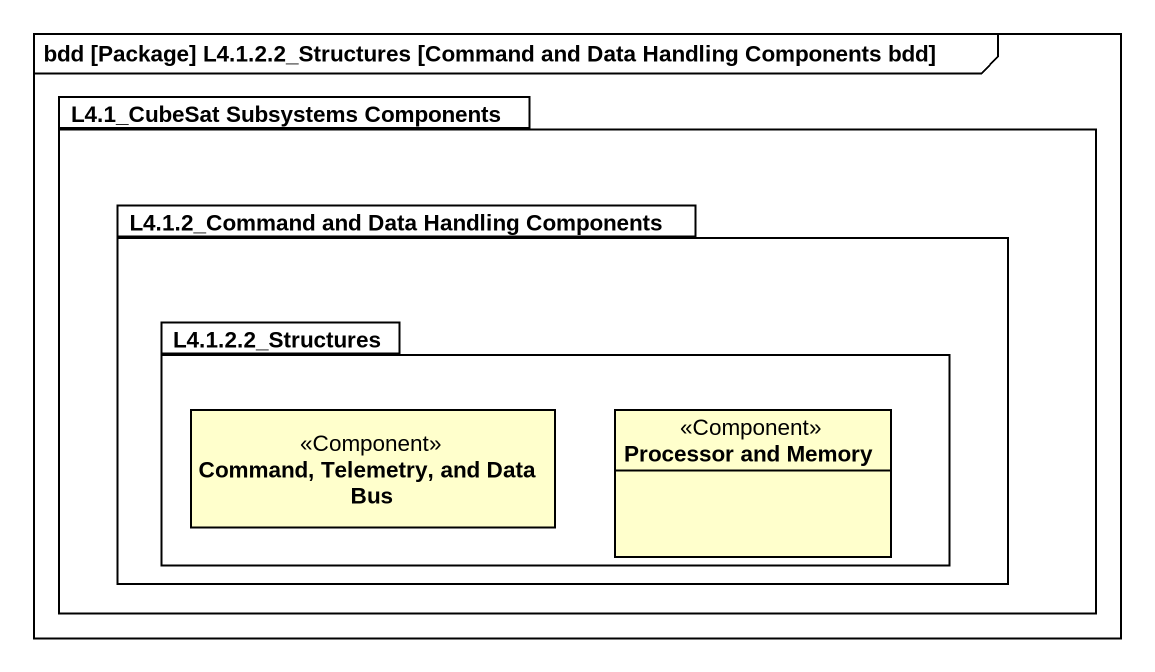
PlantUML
@startuml
mainframe bdd [Package] L4.1.2.2_Structures [Command and Data Handling Components bdd]
hide circle
hide empty members
package "L4.1_CubeSat Subsystems Components" as L4_1_CubeSat_Subsystems {
  package "L4.1.2_Command and Data Handling Components" as L4_1_2_Command_and_Data {
    package "L4.1.2.2_Structures" as L4_1_2_2_Structures {
      class "Command, Telemetry, and Data Bus" as Command_Telemetry_and_Data <<Component>>
      class "Processor and Memory" as Processor_and_Memory <<Component>>
    }
  }
}
@enduml
